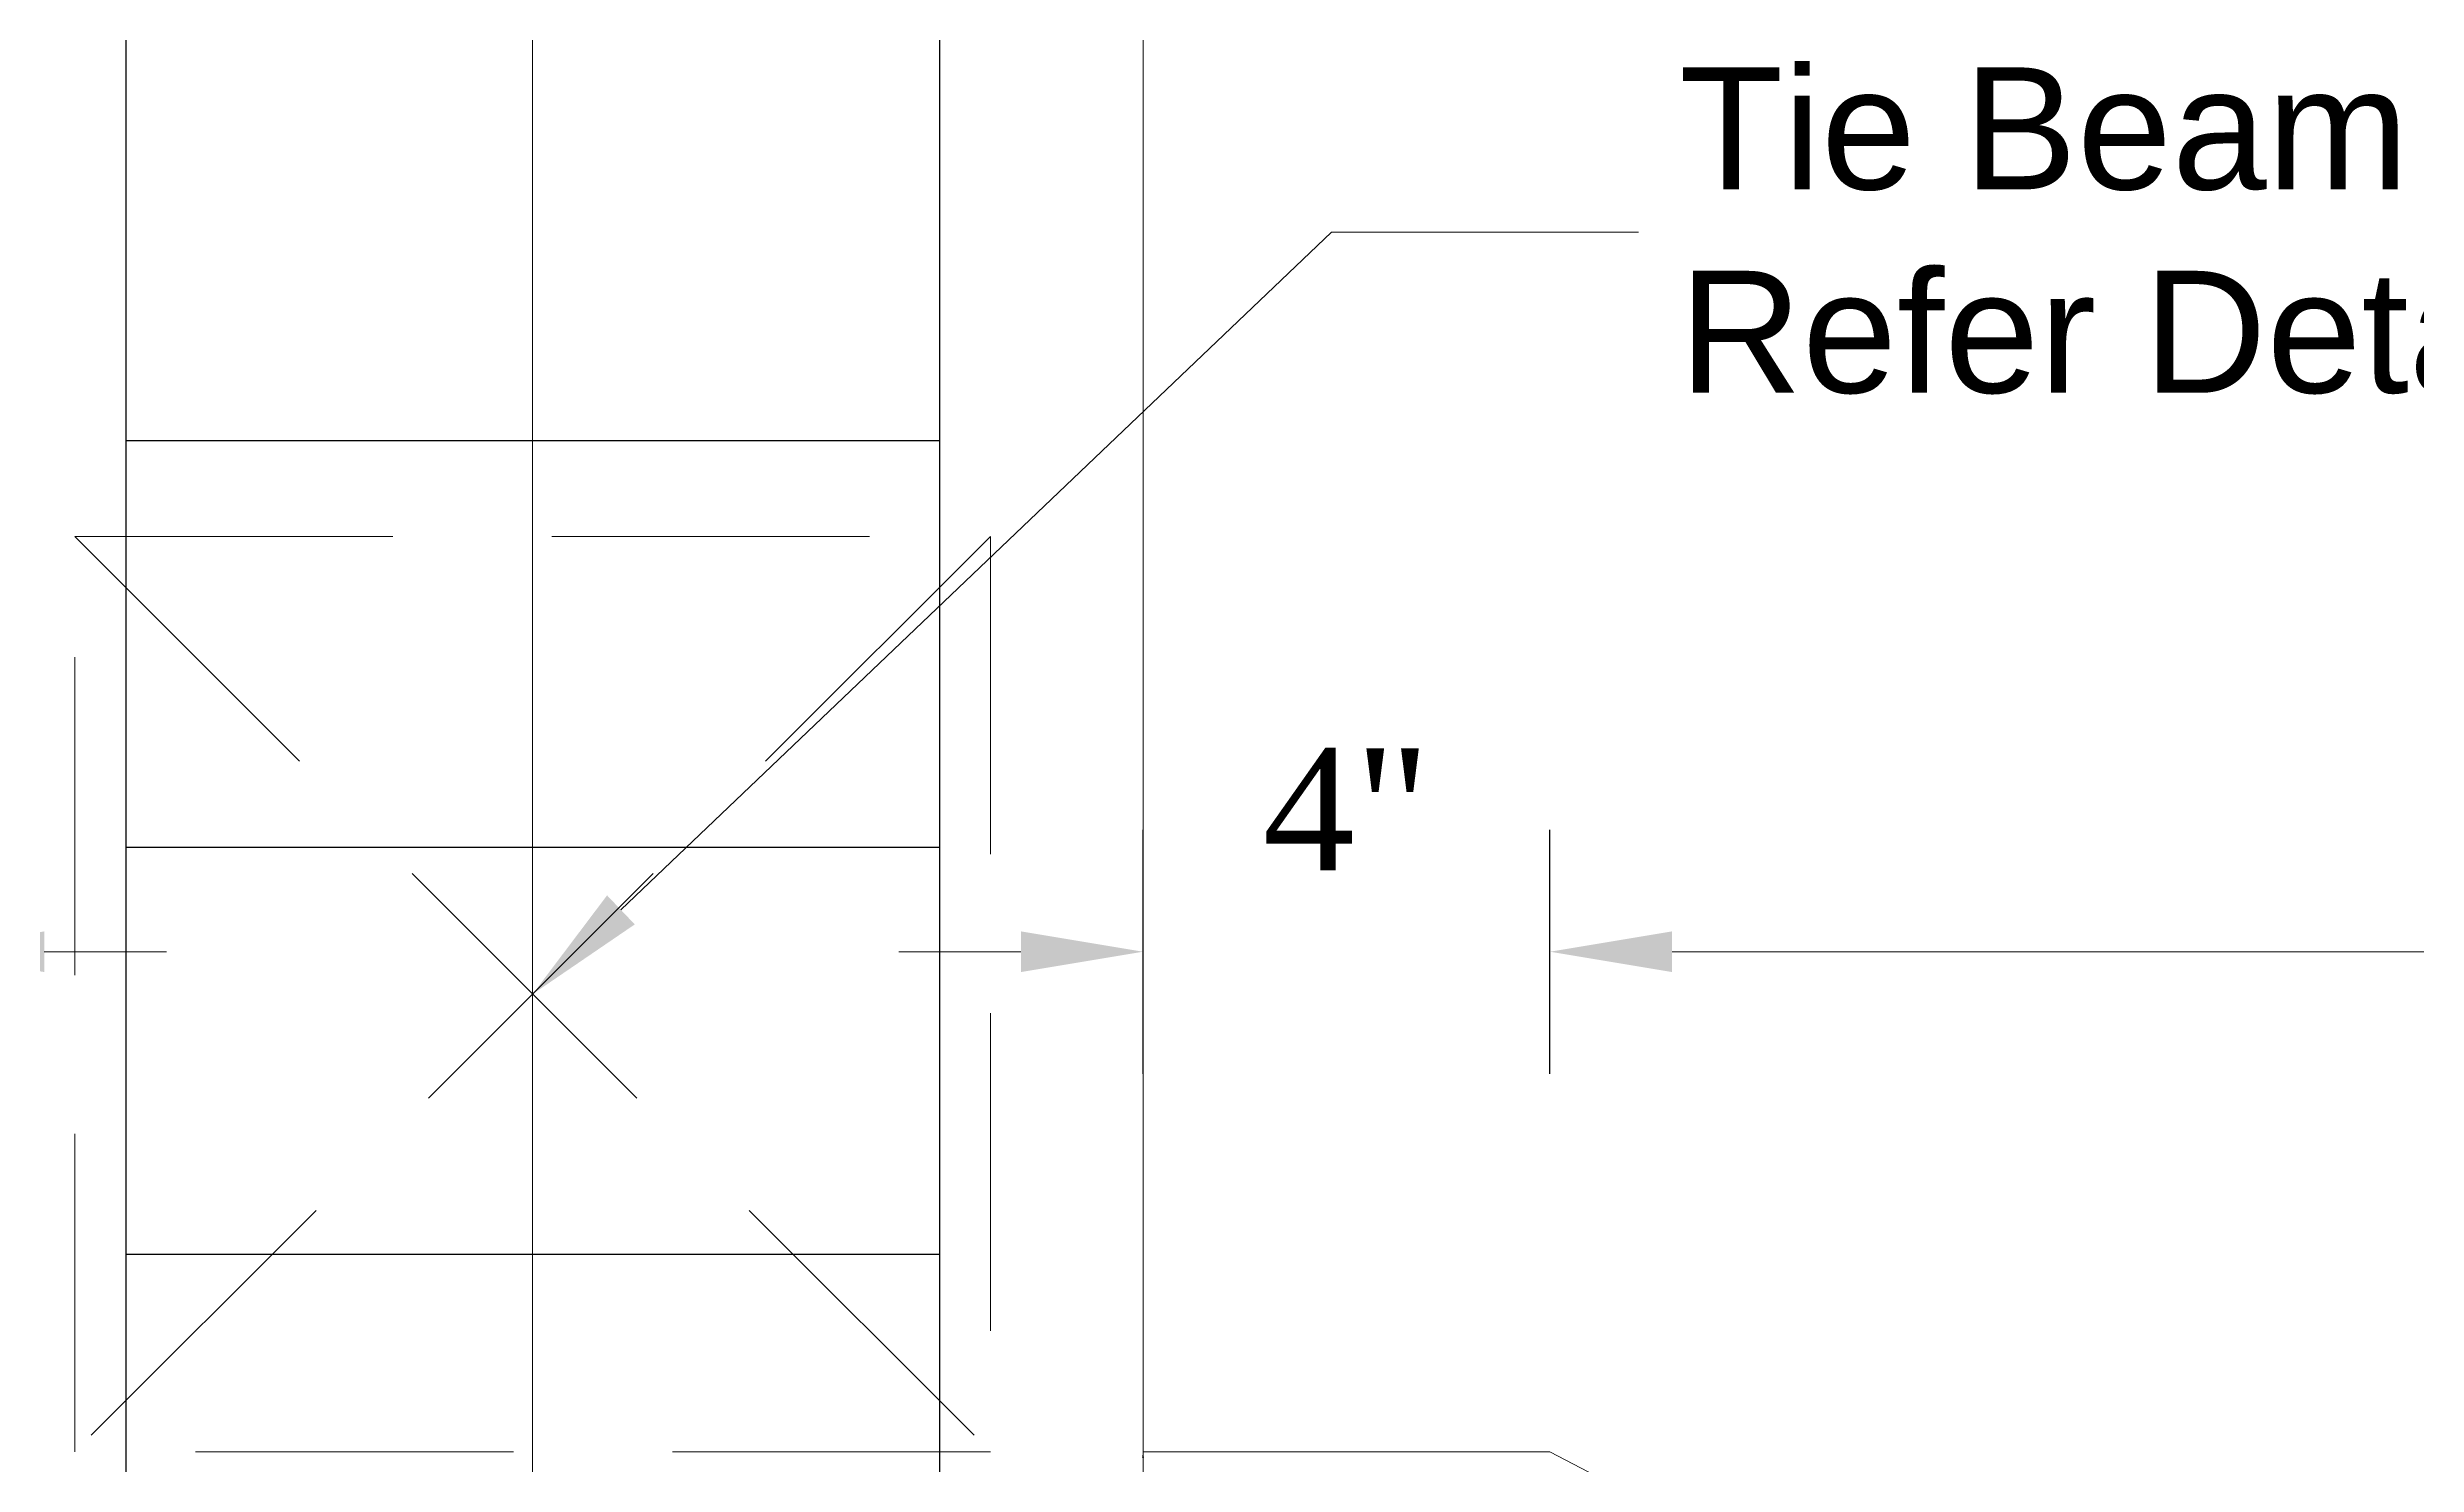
# Model space of a CAD drawing. Header units: feet. Extents: x 28652 to 66086, y -6769 to -640.
# Drawn here: x 53362 to 53385.29, y -1142.91 to -1128.98 of the extents above; entities that cross this region are included whole.
import ezdxf
from ezdxf import colors
from ezdxf.entities.mleader import LeaderData, LeaderLine
from ezdxf.math import Vec2, Vec3

# ---------------------------------------------------------------- set-up
doc = ezdxf.new("R2010")
doc.units = ezdxf.units.FT
doc.header["$LTSCALE"] = 50
doc.header["$MEASUREMENT"] = 0
doc.header["$PDMODE"] = 34
doc.linetypes.add('CENTER2', pattern=[1.125, 0.75, -0.125, 0.125, -0.125])
doc.linetypes.add('HIDDEN', pattern=[0.375, 0.25, -0.125])
for name, color, linetype, lineweight in [('IES_WR_Center Line', 7, 'CENTER2', 13), ('IES_WR_Dimension', 7, 'Continuous', 15), ('IES_WR_Leader', 7, 'Continuous', 15), ('IES_WR_Rebar Concrete Line', 2, 'Continuous', 15), ('IES_WR_Rebar-Main', 1, 'Continuous', 30), ('IES_WR_Stirrups', 6, 'Continuous', 25)]:
    doc.layers.add(name, color=color, linetype=linetype, lineweight=lineweight)
doc.styles.add('arial', font='times.ttf')
doc.styles.add('Arial Annotation', font='arial.ttf', dxfattribs={"height": 0.06})
doc.dimstyles.new('SECS', dxfattribs={"dimtxt": 0.06, "dimasz": 0.06, "dimexe": 0.06, "dimexo": 0, "dimgap": 0.04, "dimtad": 1, "dimdec": 0, "dimzin": 3, "dimdsep": 46, "dimlunit": 4, "dimtxsty": 'arial', "dimcen": 1.25, "dimclrd": 256, "dimclrt": 3, "dimadec": 0, "dimazin": 0, "dimtfac": 1, "dimtdec": 0, "dimtix": 1, "dimtofl": 0, "dimtmove": 2, "dimatfit": 1, "dimfxl": 0.06, "dimfxlon": 1, "dimtolj": 1, "dimtzin": 0, "dimlwd": -1, "dimarcsym": 0})

# ---------------------------------------------------------------- blocks, each defined once
blk = doc.blocks.new('*U19')
at = {"layer": 'IES_WR_Stirrups'}
blk.add_lwpolyline([(0, 4), (0, -4)], dxfattribs=at)
blk = doc.blocks.new('*U20')
at = {"color": 0, "linetype": 'ByBlock', "lineweight": -2, "transparency": 16777216, "rotation": 90}
for p in [(539.814, 130.346), (539.814, 126.346), (539.814, 122.346)]:
    blk.add_blockref('*U19', p, dxfattribs=at)
blk = doc.blocks.new('*D1053')
at = {"layer": 'Defpoints', "color": 0}
for p in [(53360.772, -1137.87), (53356.772, -1142.787), (53360.772, -1142.787)]:
    blk.add_point(p, dxfattribs=at)
at = {"layer": 'IES_WR_Dimension', "color": 0, "lineweight": -2}
for p, q in [((53356.772, -1139.07), (53356.772, -1136.67)), ((53360.772, -1139.07), (53360.772, -1136.67))]:
    blk.add_line(p, q, dxfattribs=at)
at = {"layer": 'IES_WR_Dimension'}
for p, q in [((53355.572, -1137.87), (53354.372, -1137.87)), ((53361.972, -1137.87), (53363.172, -1137.87))]:
    blk.add_line(p, q, dxfattribs=at)
for points in [[(53355.572, -1137.67), (53355.572, -1138.07), (53356.772, -1137.87)], [(53361.972, -1137.67), (53361.972, -1138.07), (53360.772, -1137.87)]]:
    blk.add_solid(points, dxfattribs=at)
at = {"layer": 'IES_WR_Dimension', "color": 3, "insert": (53358.772, -1136.47), "char_height": 1.2, "attachment_point": 5, "style": 'arial'}
blk.add_mtext('\\A1;4"', dxfattribs=at)
blk = doc.blocks.new('*D1055')
at = {"layer": 'Defpoints', "color": 0}
for p in [(53372.772, -1137.87), (53372.772, -1142.787), (53376.772, -1142.787)]:
    blk.add_point(p, dxfattribs=at)
at = {"layer": 'IES_WR_Dimension', "color": 0, "lineweight": -2}
for p, q in [((53372.772, -1139.07), (53372.772, -1136.67)), ((53376.772, -1139.07), (53376.772, -1136.67))]:
    blk.add_line(p, q, dxfattribs=at)
at = {"layer": 'IES_WR_Dimension'}
for p, q in [((53371.572, -1137.87), (53370.372, -1137.87)), ((53377.972, -1137.87), (53379.172, -1137.87))]:
    blk.add_line(p, q, dxfattribs=at)
for points in [[(53371.572, -1137.67), (53371.572, -1138.07), (53372.772, -1137.87)], [(53377.972, -1137.67), (53377.972, -1138.07), (53376.772, -1137.87)]]:
    blk.add_solid(points, dxfattribs=at)
at = {"layer": 'IES_WR_Dimension', "color": 3, "insert": (53374.772, -1136.47), "char_height": 1.2, "attachment_point": 5, "style": 'arial'}
blk.add_mtext('\\A1;4"', dxfattribs=at)
blk = doc.blocks.new('*D1059')
at = {"layer": 'Defpoints', "color": 0}
for p in [(53399.772, -1137.87), (53376.772, -1142.787), (53399.772, -1154.787)]:
    blk.add_point(p, dxfattribs=at)
at = {"layer": 'IES_WR_Dimension', "color": 0, "lineweight": -2}
for p, q in [((53376.772, -1139.07), (53376.772, -1136.67)), ((53399.772, -1139.07), (53399.772, -1136.67))]:
    blk.add_line(p, q, dxfattribs=at)
at = {"layer": 'IES_WR_Dimension'}
blk.add_line((53377.972, -1137.87), (53398.572, -1137.87), dxfattribs=at)
for points in [[(53377.972, -1137.67), (53377.972, -1138.07), (53376.772, -1137.87)], [(53398.572, -1137.67), (53398.572, -1138.07), (53399.772, -1137.87)]]:
    blk.add_solid(points, dxfattribs=at)
at = {"layer": 'IES_WR_Dimension', "color": 3, "insert": (53388.272, -1136.47), "char_height": 1.2, "attachment_point": 5, "style": 'arial'}
blk.add_mtext('\\A1;1\'-11"', dxfattribs=at)
blk = doc.blocks.new('*D1069')
at = {"layer": 'Defpoints', "color": 0}
for p in [(53376.772, -1142.787), (53403.179, -1142.787), (53399.772, -1154.787)]:
    blk.add_point(p, dxfattribs=at)
at = {"layer": 'IES_WR_Dimension', "color": 0, "lineweight": -2}
for p, q in [((53401.979, -1142.787), (53404.379, -1142.787)), ((53401.979, -1154.787), (53404.379, -1154.787))]:
    blk.add_line(p, q, dxfattribs=at)
at = {"layer": 'IES_WR_Dimension'}
blk.add_line((53403.179, -1153.587), (53403.179, -1143.987), dxfattribs=at)
for points in [[(53402.979, -1143.987), (53403.379, -1143.987), (53403.179, -1142.787)], [(53402.979, -1153.587), (53403.379, -1153.587), (53403.179, -1154.787)]]:
    blk.add_solid(points, dxfattribs=at)
at = {"layer": 'IES_WR_Dimension', "color": 3, "insert": (53401.768, -1148.787), "char_height": 1.2, "attachment_point": 5, "rotation": 90, "style": 'arial'}
blk.add_mtext('\\A1;1\'-0"', dxfattribs=at)
blk = doc.blocks.new('*D1071')
at = {"layer": 'Defpoints', "color": 0}
for p in [(53388.538, -1109.787), (53403.179, -1109.787), (53376.772, -1142.787)]:
    blk.add_point(p, dxfattribs=at)
at = {"layer": 'IES_WR_Dimension', "color": 0, "lineweight": -2}
for p, q in [((53401.979, -1109.787), (53404.379, -1109.787)), ((53401.979, -1142.787), (53404.379, -1142.787))]:
    blk.add_line(p, q, dxfattribs=at)
at = {"layer": 'IES_WR_Dimension'}
blk.add_line((53403.179, -1141.587), (53403.179, -1110.987), dxfattribs=at)
for points in [[(53402.979, -1110.987), (53403.379, -1110.987), (53403.179, -1109.787)], [(53402.979, -1141.587), (53403.379, -1141.587), (53403.179, -1142.787)]]:
    blk.add_solid(points, dxfattribs=at)
at = {"layer": 'IES_WR_Dimension', "color": 3, "insert": (53401.767, -1126.287), "char_height": 1.2, "attachment_point": 5, "rotation": 90, "style": 'arial'}
blk.add_mtext('\\A1;2\'-9"', dxfattribs=at)

msp = doc.modelspace()

# ---------------------------------------------------------------- linework, layer by layer
at = {"layer": 'IES_WR_Center Line'}
msp.add_lwpolyline([(53366.772, -1164.787), (53366.772, -1071.667)], dxfattribs=at)
at = {"layer": 'IES_WR_Dimension'}
msp.add_lwpolyline([(53372.772, -1142.787), (53372.772, -1159.093), (53384.479, -1159.093)], dxfattribs=at)
at = {"layer": 'IES_WR_Rebar Concrete Line'}
msp.add_lwpolyline([(53360.772, -1071.667), (53360.772, -1142.787), (53356.772, -1142.787), (53333.772, -1154.787), (53333.772, -1164.787), (53399.772, -1164.787), (53399.772, -1154.787), (53376.772, -1142.787), (53372.772, -1142.787), (53372.772, -1071.667)], dxfattribs=at)
at = {"layer": 'IES_WR_Rebar Concrete Line', "linetype": 'HIDDEN', "ltscale": 0.25}
msp.add_lwpolyline([(53362.272, -1133.787), (53371.272, -1133.787), (53371.272, -1142.787), (53362.272, -1142.787)], close=True, dxfattribs=at)
for points in [[(53362.272, -1133.787), (53371.272, -1142.787)], [(53371.272, -1133.787), (53362.272, -1142.787)]]:
    msp.add_lwpolyline(points, dxfattribs=at)
at = {"layer": 'IES_WR_Rebar-Main'}
for points in [[(53362.772, -1071.667), (53362.772, -1160.843, -0.414214), (53362.272, -1161.343), (53348.424, -1161.343)], [(53370.772, -1071.667), (53370.772, -1160.843, 0.414214), (53371.272, -1161.343), (53384.479, -1161.343)]]:
    msp.add_lwpolyline(points, format="xyb", dxfattribs=at)

# ---------------------------------------------------------------- block references
msp.add_blockref('*U20', (52826.959, -1263.189))

# ---------------------------------------------------------------- dimensions: what is measured, and where the dimension line sits
at = {"layer": 'IES_WR_Dimension'}
for base, p1, p2, picture, middle in [((53403.179, -1109.787), (53376.772, -1142.787), (53388.538, -1109.787), '*D1071', (53401.767, -1126.287)), ((53403.179, -1142.787), (53399.772, -1154.787), (53376.772, -1142.787), '*D1069', (53401.768, -1148.787))]:
    dim = msp.add_linear_dim(base=base, p1=p1, p2=p2, angle=90, dimstyle='SECS', override={"dimscale": 0, "dimtix": 1, "dimtofl": 0, "dimtmove": 2, "dimatfit": 1}, dxfattribs=at)
    dim.commit()
    dim.dimension.update_dxf_attribs({"geometry": picture, "text_midpoint": middle})
for base, p1, p2, picture, middle in [((53360.772, -1137.87), (53356.772, -1142.787), (53360.772, -1142.787), '*D1053', (53358.772, -1136.47)), ((53372.772, -1137.87), (53376.772, -1142.787), (53372.772, -1142.787), '*D1055', (53374.772, -1136.47)), ((53399.772, -1137.87), (53376.772, -1142.787), (53399.772, -1154.787), '*D1059', (53388.272, -1136.47))]:
    dim = msp.add_linear_dim(base=base, p1=p1, p2=p2, dimstyle='SECS', override={"dimscale": 0, "dimtix": 1, "dimtofl": 0, "dimtmove": 2, "dimatfit": 1}, dxfattribs=at)
    dim.commit()
    dim.dimension.update_dxf_attribs({"geometry": picture, "text_midpoint": middle})

# ---------------------------------------------------------------- leaders
at = {"layer": 'IES_WR_Leader'}
msp.add_leader([(53372.772, -1142.787), (53372.772, -1150.94)], dimstyle='SECS', override={"dimscale": 0}, dxfattribs=at)
ml = msp.add_multileader_mtext('Standard', dxfattribs=at)
ml.set_content('Tie Beam^JRefer Detail "B" For Reinf.', color=256, style='Arial Annotation')
ml.set_leader_properties(color=256, linetype='ByLayer', lineweight=-1)
ml.build(insert=Vec2(0, 0))
ml.multileader.update_dxf_attribs({"text_left_attachment_type": 2, "text_right_attachment_type": 2, "dogleg_length": 0.151, "arrow_head_size": 1.2, "scale": 20})
ctx = ml.context
ctx.base_point, ctx.scale, ctx.char_height, ctx.arrow_head_size, ctx.landing_gap_size, ctx.plane_origin = Vec3(53377.641, -1130.793), 20, 1.2, 1.2, 0.4, Vec3(53366.772, -1138.287)
ctx.left_attachment, ctx.right_attachment = 2, 2
notes = []
notes.append((ctx, [(0, (1, 1, 0), (53374.623, -1130.793), (1, 0), 3.018, [(0, [(53366.772, -1138.287)], 0, [])])]))
ctx.mtext.insert, ctx.mtext.flow_direction = Vec3(53378.041, -1129.173), 5
for ctx, leaders in notes:
    for number, flags, end, landing, length, lines in leaders:
        leader = LeaderData()
        leader.index, (leader.has_last_leader_line, leader.has_dogleg_vector, leader.attachment_direction) = number, flags
        leader.last_leader_point, leader.dogleg_vector, leader.dogleg_length = Vec3(end), Vec3(landing), length
        for number, points, colour, breaks in lines:
            line = LeaderLine()
            line.index, line.vertices, line.color, line.breaks = number, Vec3.list(points), colors.encode_raw_color(colour), breaks
            leader.lines.append(line)
        ctx.leaders.append(leader)

doc.saveas('drawing.dxf')
